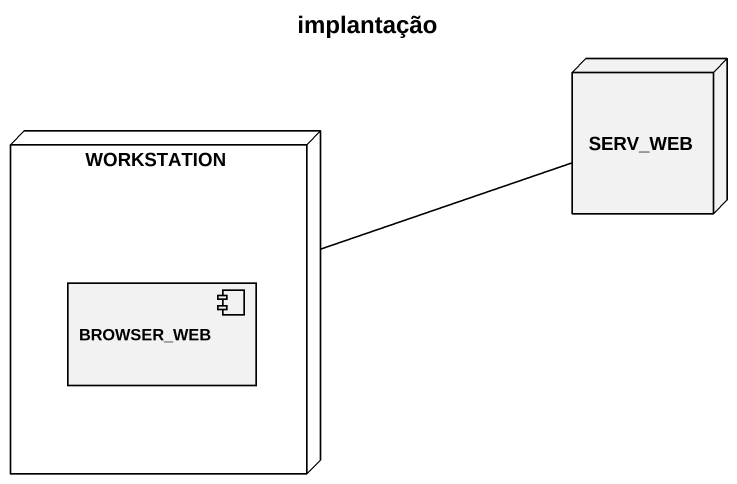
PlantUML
@startuml
title implantação
node SERV_WEB
node WORKSTATION {
  component BROWSER_WEB
}
WORKSTATION -right- SERV_WEB
@enduml
